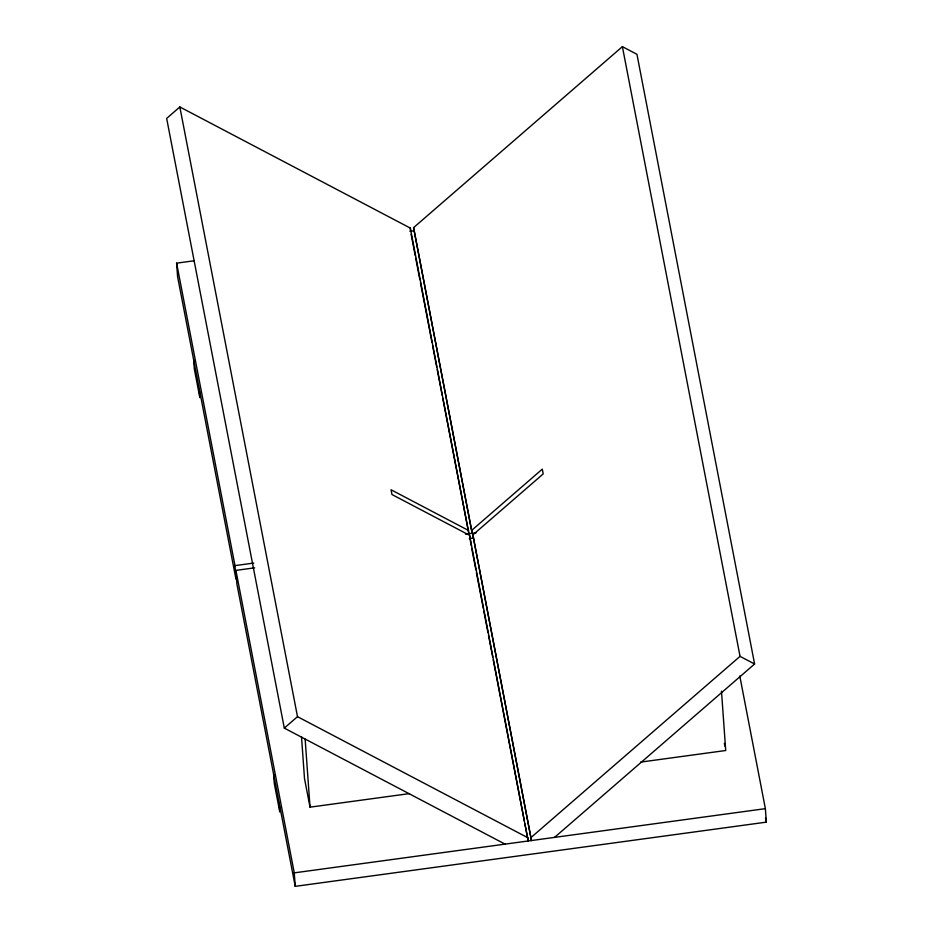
<?xml version="1.0" encoding="UTF-8"?>
<svg xmlns="http://www.w3.org/2000/svg" width="933" height="933" viewBox="0 0 933 933"><rect width="100%" height="100%" fill="white"/><g stroke="black" fill="none" stroke-linecap="round" stroke-linejoin="round"><path stroke-width="1.4" d="M442.755 398.204L468.902 533.746L410.31 228.084L179.847 106.968L166.657 118.398L284.308 728.102L505.068 844.132M413.576 227.64L472.168 533.291L413.576 227.64L622.393 46.65L636.947 54.301L754.599 664.004L554.575 837.379M471.946 530.119L542.283 469.147L543.204 473.917L472.868 534.877L531.46 840.528L472.868 534.877M284.308 728.102L297.499 716.672L179.847 106.968M531.227 837.356L740.044 656.354L622.393 46.65M176.617 263.153L234.988 565.62L235.956 579.113L177.585 276.646L176.617 263.153L193.912 260.797M410.007 231.337L414.334 230.754M234.988 565.62L253.718 563.066M465.497 534.201L476.25 532.743M739.776 675.959L765.375 808.654L766.343 822.148L295.236 886.35L236.877 583.883L235.909 570.39L254.639 567.835M469.299 538.574L473.614 537.991M301.499 736.604L304.508 778.577L310.024 807.162L409.505 793.598M640.668 762.098L725.722 750.505L721.477 691.155M295.236 886.35L294.268 872.856L765.375 808.654M740.044 656.354L754.599 664.004M468.681 530.562L391.044 489.767L391.965 494.525L469.591 535.32L528.183 840.971L524.882 823.851M297.499 716.672L527.961 837.799M765.515 817.868L766.343 822.148M724.346 743.356L724.906 746.213M411.091 234.125L415.22 255.525M415.768 258.371L419.897 279.783M420.445 282.629L432.014 342.551M432.562 345.408L436.691 366.809M437.239 369.666L442.195 395.347M471.2 545.642L469.591 535.32M471.748 548.487L475.877 569.888M476.425 572.745L483.317 608.421M483.865 611.267L487.994 632.667M488.542 635.525L492.671 656.925M493.219 659.783L524.334 821.005M235.909 570.39L294.268 872.856M410.31 228.084L410.543 231.267M305.149 739.134L310.024 807.162M279.154 802.986L279.795 811.99L274.279 783.405L273.637 774.413M199.184 388.583L199.837 397.575L194.321 368.99L193.667 359.998"/></g></svg>
